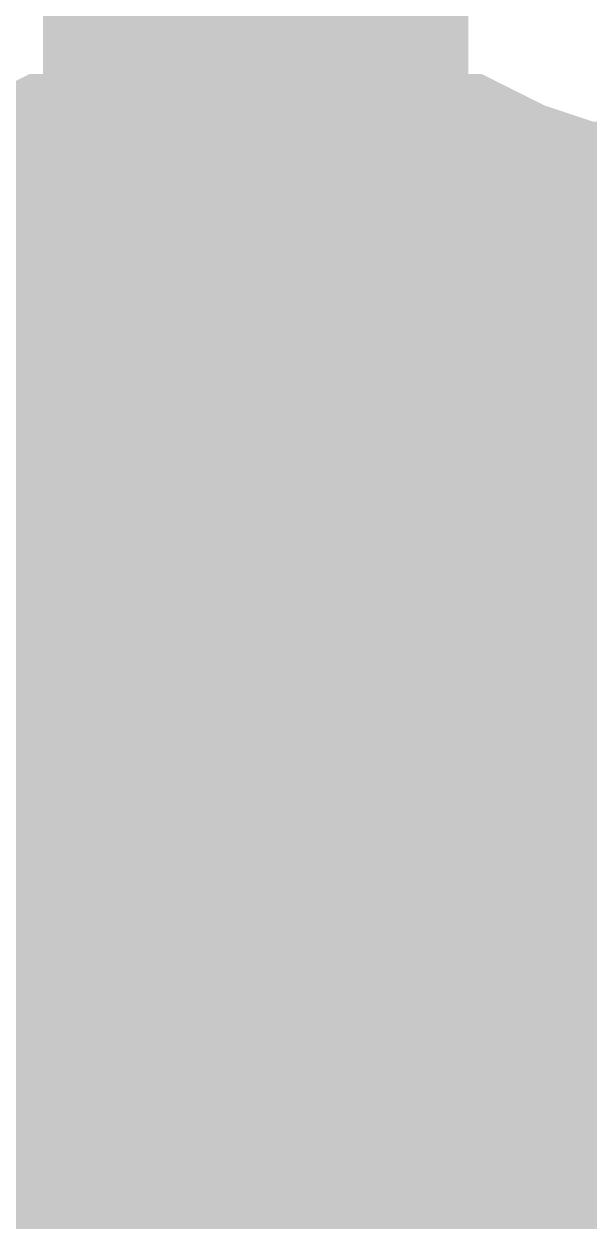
# Model space of a CAD drawing. Header units: inches. Extents: x 0 to 432, y 0 to 280.
# Drawn here: x 274.159 to 274.557, y 149.688 to 150.531 of the extents above; entities that cross this region are included whole.
import ezdxf

# ---------------------------------------------------------------- set-up
doc = ezdxf.new("R2010")
doc.units = ezdxf.units.IN
doc.layers.add('Sheet', color=255, linetype='Continuous')

msp = doc.modelspace()

# ---------------------------------------------------------------- linework, layer by layer
at = {"layer": 'Sheet'}
for points in [[(274.32238, 182.86775, 0.29972, 0.29972, 0), (274.32238, 185.40571, 0.29972, 0.29972, 0), (279.40991, 185.40571, 0.29972, 0.29972, 0), (279.40991, 149.85183, 0.29972, 0.29972, 0), (274.32238, 149.85183, 0.29972, 0.29972, 0)], [(274.32238, 154.93898, 0.29972, 0.29972, 0), (274.32238, 149.85183, 0.29972, 0.29972, 0)], [(273.99669, 150.24488, 0.29972, 0.29972, 0), (274.01915, 150.25611, 0.29972, 0.29972, 0), (274.04161, 150.26734, 0.29972, 0.29972, 0), (274.06407, 150.2898, 0.29972, 0.29972, 0), (274.0753, 150.30103, 0.29972, 0.29972, 0), (274.09776, 150.31226, 0.29972, 0.29972, 0), (274.12022, 150.31226, 0.29972, 0.29972, 0), (274.14269, 150.32349, 0.29972, 0.29972, 0), (274.17638, 150.33472, 0.29972, 0.29972, 0), (274.19884, 150.34595, 0.29972, 0.29972, 0), (274.2213, 150.34595, 0.29972, 0.29972, 0), (274.24376, 150.34595, 0.29972, 0.29972, 0), (274.26622, 150.35718, 0.29972, 0.29972, 0), (274.29992, 150.35718, 0.29972, 0.29972, 0), (274.32238, 150.35718, 0.29972, 0.29972, 0)], [(273.99669, 150.24488, 0.29972, 0.29972, 0), (274.01915, 150.25611, 0.29972, 0.29972, 0), (274.04161, 150.26734, 0.29972, 0.29972, 0), (274.06407, 150.2898, 0.29972, 0.29972, 0), (274.0753, 150.30103, 0.29972, 0.29972, 0), (274.09776, 150.31226, 0.29972, 0.29972, 0), (274.12022, 150.31226, 0.29972, 0.29972, 0), (274.14269, 150.32349, 0.29972, 0.29972, 0), (274.17638, 150.33472, 0.29972, 0.29972, 0), (274.19884, 150.34595, 0.29972, 0.29972, 0), (274.2213, 150.34595, 0.29972, 0.29972, 0), (274.24376, 150.34595, 0.29972, 0.29972, 0), (274.26622, 150.35718, 0.29972, 0.29972, 0), (274.29992, 150.35718, 0.29972, 0.29972, 0), (274.32238, 150.35718, 0.29972, 0.29972, 0)], [(273.99669, 150.24488, 0.29972, 0.29972, 0), (274.01915, 150.25611, 0.29972, 0.29972, 0), (274.04161, 150.26734, 0.29972, 0.29972, 0), (274.06407, 150.2898, 0.29972, 0.29972, 0), (274.0753, 150.30103, 0.29972, 0.29972, 0), (274.09776, 150.31226, 0.29972, 0.29972, 0), (274.12022, 150.31226, 0.29972, 0.29972, 0), (274.14269, 150.32349, 0.29972, 0.29972, 0), (274.17638, 150.33472, 0.29972, 0.29972, 0), (274.19884, 150.34595, 0.29972, 0.29972, 0), (274.2213, 150.34595, 0.29972, 0.29972, 0), (274.24376, 150.34595, 0.29972, 0.29972, 0), (274.26622, 150.35718, 0.29972, 0.29972, 0), (274.29992, 150.35718, 0.29972, 0.29972, 0), (274.32238, 150.35718, 0.29972, 0.29972, 0)], [(273.99669, 150.24488, 0.29972, 0.29972, 0), (274.01915, 150.25611, 0.29972, 0.29972, 0), (274.04161, 150.26734, 0.29972, 0.29972, 0), (274.06407, 150.2898, 0.29972, 0.29972, 0), (274.0753, 150.30103, 0.29972, 0.29972, 0), (274.09776, 150.31226, 0.29972, 0.29972, 0), (274.12022, 150.31226, 0.29972, 0.29972, 0), (274.14269, 150.32349, 0.29972, 0.29972, 0), (274.17638, 150.33472, 0.29972, 0.29972, 0), (274.19884, 150.34595, 0.29972, 0.29972, 0), (274.2213, 150.34595, 0.29972, 0.29972, 0), (274.24376, 150.34595, 0.29972, 0.29972, 0), (274.26622, 150.35718, 0.29972, 0.29972, 0), (274.29992, 150.35718, 0.29972, 0.29972, 0), (274.32238, 150.35718, 0.29972, 0.29972, 0)], [(273.99669, 150.24488, 0.29972, 0.29972, 0), (274.01915, 150.25611, 0.29972, 0.29972, 0), (274.04161, 150.26734, 0.29972, 0.29972, 0), (274.06407, 150.2898, 0.29972, 0.29972, 0), (274.0753, 150.30103, 0.29972, 0.29972, 0), (274.09776, 150.31226, 0.29972, 0.29972, 0), (274.12022, 150.31226, 0.29972, 0.29972, 0), (274.14269, 150.32349, 0.29972, 0.29972, 0), (274.17638, 150.33472, 0.29972, 0.29972, 0), (274.19884, 150.34595, 0.29972, 0.29972, 0), (274.2213, 150.34595, 0.29972, 0.29972, 0), (274.24376, 150.34595, 0.29972, 0.29972, 0), (274.26622, 150.35718, 0.29972, 0.29972, 0), (274.29992, 150.35718, 0.29972, 0.29972, 0), (274.32238, 150.35718, 0.29972, 0.29972, 0)], [(273.99669, 150.24488, 0.29972, 0.29972, 0), (274.01915, 150.25611, 0.29972, 0.29972, 0), (274.04161, 150.26734, 0.29972, 0.29972, 0), (274.06407, 150.2898, 0.29972, 0.29972, 0), (274.0753, 150.30103, 0.29972, 0.29972, 0), (274.09776, 150.31226, 0.29972, 0.29972, 0), (274.12022, 150.31226, 0.29972, 0.29972, 0), (274.14269, 150.32349, 0.29972, 0.29972, 0), (274.17638, 150.33472, 0.29972, 0.29972, 0), (274.19884, 150.34595, 0.29972, 0.29972, 0), (274.2213, 150.34595, 0.29972, 0.29972, 0), (274.24376, 150.34595, 0.29972, 0.29972, 0), (274.26622, 150.35718, 0.29972, 0.29972, 0), (274.29992, 150.35718, 0.29972, 0.29972, 0), (274.32238, 150.35718, 0.29972, 0.29972, 0)], [(273.99669, 150.24488, 0.29972, 0.29972, 0), (274.01915, 150.25611, 0.29972, 0.29972, 0), (274.04161, 150.26734, 0.29972, 0.29972, 0), (274.06407, 150.2898, 0.29972, 0.29972, 0), (274.0753, 150.30103, 0.29972, 0.29972, 0), (274.09776, 150.31226, 0.29972, 0.29972, 0), (274.12022, 150.31226, 0.29972, 0.29972, 0), (274.14269, 150.32349, 0.29972, 0.29972, 0), (274.17638, 150.33472, 0.29972, 0.29972, 0), (274.19884, 150.34595, 0.29972, 0.29972, 0), (274.2213, 150.34595, 0.29972, 0.29972, 0), (274.24376, 150.34595, 0.29972, 0.29972, 0), (274.26622, 150.35718, 0.29972, 0.29972, 0), (274.29992, 150.35718, 0.29972, 0.29972, 0), (274.32238, 150.35718, 0.29972, 0.29972, 0)], [(274.32238, 150.35718, 0.29972, 0.29972, 0), (274.32238, 150.35718, 0.29972, 0.29972, 0)], [(274.32238, 150.35718, 0.29972, 0.29972, 0), (274.34484, 150.35718, 0.29972, 0.29972, 0), (274.37853, 150.35718, 0.29972, 0.29972, 0), (274.40099, 150.34595, 0.29972, 0.29972, 0), (274.42346, 150.34595, 0.29972, 0.29972, 0), (274.44592, 150.34595, 0.29972, 0.29972, 0), (274.46838, 150.33472, 0.29972, 0.29972, 0), (274.50207, 150.32349, 0.29972, 0.29972, 0), (274.52453, 150.31226, 0.29972, 0.29972, 0), (274.54699, 150.31226, 0.29972, 0.29972, 0), (274.56945, 150.30103, 0.29972, 0.29972, 0), (274.58069, 150.2898, 0.29972, 0.29972, 0), (274.60315, 150.26734, 0.29972, 0.29972, 0), (274.62561, 150.25611, 0.29972, 0.29972, 0), (274.64807, 150.24488, 0.29972, 0.29972, 0), (274.6593, 150.22242, 0.29972, 0.29972, 0), (274.68176, 150.21119, 0.29972, 0.29972, 0), (274.69299, 150.18873, 0.29972, 0.29972, 0), (274.71545, 150.1775, 0.29972, 0.29972, 0)], [(274.32238, 150.35718, 0.29972, 0.29972, 0), (274.32238, 150.35718, 0.29972, 0.29972, 0)], [(274.32238, 150.35718, 0.29972, 0.29972, 0), (274.34484, 150.35718, 0.29972, 0.29972, 0), (274.37853, 150.35718, 0.29972, 0.29972, 0), (274.40099, 150.34595, 0.29972, 0.29972, 0), (274.42346, 150.34595, 0.29972, 0.29972, 0), (274.44592, 150.34595, 0.29972, 0.29972, 0), (274.46838, 150.33472, 0.29972, 0.29972, 0), (274.50207, 150.32349, 0.29972, 0.29972, 0), (274.52453, 150.31226, 0.29972, 0.29972, 0), (274.54699, 150.31226, 0.29972, 0.29972, 0), (274.56945, 150.30103, 0.29972, 0.29972, 0), (274.58069, 150.2898, 0.29972, 0.29972, 0), (274.60315, 150.26734, 0.29972, 0.29972, 0), (274.62561, 150.25611, 0.29972, 0.29972, 0), (274.64807, 150.24488, 0.29972, 0.29972, 0), (274.6593, 150.22242, 0.29972, 0.29972, 0), (274.68176, 150.21119, 0.29972, 0.29972, 0), (274.69299, 150.18873, 0.29972, 0.29972, 0), (274.71545, 150.1775, 0.29972, 0.29972, 0)], [(274.32238, 150.35718, 0.29972, 0.29972, 0), (274.32238, 150.35718, 0.29972, 0.29972, 0)], [(274.32238, 150.35718, 0.29972, 0.29972, 0), (274.34484, 150.35718, 0.29972, 0.29972, 0), (274.37853, 150.35718, 0.29972, 0.29972, 0), (274.40099, 150.34595, 0.29972, 0.29972, 0), (274.42346, 150.34595, 0.29972, 0.29972, 0), (274.44592, 150.34595, 0.29972, 0.29972, 0), (274.46838, 150.33472, 0.29972, 0.29972, 0), (274.50207, 150.32349, 0.29972, 0.29972, 0), (274.52453, 150.31226, 0.29972, 0.29972, 0), (274.54699, 150.31226, 0.29972, 0.29972, 0), (274.56945, 150.30103, 0.29972, 0.29972, 0), (274.58069, 150.2898, 0.29972, 0.29972, 0), (274.60315, 150.26734, 0.29972, 0.29972, 0), (274.62561, 150.25611, 0.29972, 0.29972, 0), (274.64807, 150.24488, 0.29972, 0.29972, 0), (274.6593, 150.22242, 0.29972, 0.29972, 0), (274.68176, 150.21119, 0.29972, 0.29972, 0), (274.69299, 150.18873, 0.29972, 0.29972, 0), (274.71545, 150.1775, 0.29972, 0.29972, 0)], [(274.32238, 150.35718, 0.29972, 0.29972, 0), (274.32238, 150.35718, 0.29972, 0.29972, 0)], [(274.32238, 150.35718, 0.29972, 0.29972, 0), (274.34484, 150.35718, 0.29972, 0.29972, 0), (274.37853, 150.35718, 0.29972, 0.29972, 0), (274.40099, 150.34595, 0.29972, 0.29972, 0), (274.42346, 150.34595, 0.29972, 0.29972, 0), (274.44592, 150.34595, 0.29972, 0.29972, 0), (274.46838, 150.33472, 0.29972, 0.29972, 0), (274.50207, 150.32349, 0.29972, 0.29972, 0), (274.52453, 150.31226, 0.29972, 0.29972, 0), (274.54699, 150.31226, 0.29972, 0.29972, 0), (274.56945, 150.30103, 0.29972, 0.29972, 0), (274.58069, 150.2898, 0.29972, 0.29972, 0), (274.60315, 150.26734, 0.29972, 0.29972, 0), (274.62561, 150.25611, 0.29972, 0.29972, 0), (274.64807, 150.24488, 0.29972, 0.29972, 0), (274.6593, 150.22242, 0.29972, 0.29972, 0), (274.68176, 150.21119, 0.29972, 0.29972, 0), (274.69299, 150.18873, 0.29972, 0.29972, 0), (274.71545, 150.1775, 0.29972, 0.29972, 0)], [(274.32238, 150.35718, 0.29972, 0.29972, 0), (274.32238, 150.35718, 0.29972, 0.29972, 0)], [(274.32238, 150.35718, 0.29972, 0.29972, 0), (274.34484, 150.35718, 0.29972, 0.29972, 0), (274.37853, 150.35718, 0.29972, 0.29972, 0), (274.40099, 150.34595, 0.29972, 0.29972, 0), (274.42346, 150.34595, 0.29972, 0.29972, 0), (274.44592, 150.34595, 0.29972, 0.29972, 0), (274.46838, 150.33472, 0.29972, 0.29972, 0), (274.50207, 150.32349, 0.29972, 0.29972, 0), (274.52453, 150.31226, 0.29972, 0.29972, 0), (274.54699, 150.31226, 0.29972, 0.29972, 0), (274.56945, 150.30103, 0.29972, 0.29972, 0), (274.58069, 150.2898, 0.29972, 0.29972, 0), (274.60315, 150.26734, 0.29972, 0.29972, 0), (274.62561, 150.25611, 0.29972, 0.29972, 0), (274.64807, 150.24488, 0.29972, 0.29972, 0), (274.6593, 150.22242, 0.29972, 0.29972, 0), (274.68176, 150.21119, 0.29972, 0.29972, 0), (274.69299, 150.18873, 0.29972, 0.29972, 0), (274.71545, 150.1775, 0.29972, 0.29972, 0)], [(274.32238, 150.35718, 0.29972, 0.29972, 0), (274.32238, 150.35718, 0.29972, 0.29972, 0)], [(274.32238, 150.35718, 0.29972, 0.29972, 0), (274.34484, 150.35718, 0.29972, 0.29972, 0), (274.37853, 150.35718, 0.29972, 0.29972, 0), (274.40099, 150.34595, 0.29972, 0.29972, 0), (274.42346, 150.34595, 0.29972, 0.29972, 0), (274.44592, 150.34595, 0.29972, 0.29972, 0), (274.46838, 150.33472, 0.29972, 0.29972, 0), (274.50207, 150.32349, 0.29972, 0.29972, 0), (274.52453, 150.31226, 0.29972, 0.29972, 0), (274.54699, 150.31226, 0.29972, 0.29972, 0), (274.56945, 150.30103, 0.29972, 0.29972, 0), (274.58069, 150.2898, 0.29972, 0.29972, 0), (274.60315, 150.26734, 0.29972, 0.29972, 0), (274.62561, 150.25611, 0.29972, 0.29972, 0), (274.64807, 150.24488, 0.29972, 0.29972, 0), (274.6593, 150.22242, 0.29972, 0.29972, 0), (274.68176, 150.21119, 0.29972, 0.29972, 0), (274.69299, 150.18873, 0.29972, 0.29972, 0), (274.71545, 150.1775, 0.29972, 0.29972, 0)], [(274.32238, 150.35718, 0.29972, 0.29972, 0), (274.32238, 150.35718, 0.29972, 0.29972, 0)], [(274.32238, 150.35718, 0.29972, 0.29972, 0), (274.34484, 150.35718, 0.29972, 0.29972, 0), (274.37853, 150.35718, 0.29972, 0.29972, 0), (274.40099, 150.34595, 0.29972, 0.29972, 0), (274.42346, 150.34595, 0.29972, 0.29972, 0), (274.44592, 150.34595, 0.29972, 0.29972, 0), (274.46838, 150.33472, 0.29972, 0.29972, 0), (274.50207, 150.32349, 0.29972, 0.29972, 0), (274.52453, 150.31226, 0.29972, 0.29972, 0), (274.54699, 150.31226, 0.29972, 0.29972, 0), (274.56945, 150.30103, 0.29972, 0.29972, 0), (274.58069, 150.2898, 0.29972, 0.29972, 0), (274.60315, 150.26734, 0.29972, 0.29972, 0), (274.62561, 150.25611, 0.29972, 0.29972, 0), (274.64807, 150.24488, 0.29972, 0.29972, 0), (274.6593, 150.22242, 0.29972, 0.29972, 0), (274.68176, 150.21119, 0.29972, 0.29972, 0), (274.69299, 150.18873, 0.29972, 0.29972, 0), (274.71545, 150.1775, 0.29972, 0.29972, 0)], [(274.09776, 150.31226, 0.09906, 0.09906, 0), (274.12022, 150.31226, 0.09906, 0.09906, 0), (274.14269, 150.32349, 0.09906, 0.09906, 0), (274.17638, 150.33472, 0.09906, 0.09906, 0), (274.19884, 150.34595, 0.09906, 0.09906, 0), (274.2213, 150.34595, 0.09906, 0.09906, 0), (274.24376, 150.34595, 0.09906, 0.09906, 0), (274.26622, 150.35718, 0.09906, 0.09906, 0), (274.29992, 150.35718, 0.09906, 0.09906, 0), (274.32238, 150.35718, 0.09906, 0.09906, 0)], [(274.09776, 150.31226, 0.09906, 0.09906, 0), (274.12022, 150.31226, 0.09906, 0.09906, 0), (274.14269, 150.32349, 0.09906, 0.09906, 0), (274.17638, 150.33472, 0.09906, 0.09906, 0), (274.19884, 150.34595, 0.09906, 0.09906, 0), (274.2213, 150.34595, 0.09906, 0.09906, 0), (274.24376, 150.34595, 0.09906, 0.09906, 0), (274.26622, 150.35718, 0.09906, 0.09906, 0), (274.29992, 150.35718, 0.09906, 0.09906, 0), (274.32238, 150.35718, 0.09906, 0.09906, 0)], [(274.09776, 150.31226, 0.09906, 0.09906, 0), (274.12022, 150.31226, 0.09906, 0.09906, 0), (274.14269, 150.32349, 0.09906, 0.09906, 0), (274.17638, 150.33472, 0.09906, 0.09906, 0), (274.19884, 150.34595, 0.09906, 0.09906, 0), (274.2213, 150.34595, 0.09906, 0.09906, 0), (274.24376, 150.34595, 0.09906, 0.09906, 0), (274.26622, 150.35718, 0.09906, 0.09906, 0), (274.29992, 150.35718, 0.09906, 0.09906, 0), (274.32238, 150.35718, 0.09906, 0.09906, 0)], [(274.09776, 150.31226, 0.09906, 0.09906, 0), (274.12022, 150.31226, 0.09906, 0.09906, 0), (274.14269, 150.32349, 0.09906, 0.09906, 0), (274.17638, 150.33472, 0.09906, 0.09906, 0), (274.19884, 150.34595, 0.09906, 0.09906, 0), (274.2213, 150.34595, 0.09906, 0.09906, 0), (274.24376, 150.34595, 0.09906, 0.09906, 0), (274.26622, 150.35718, 0.09906, 0.09906, 0), (274.29992, 150.35718, 0.09906, 0.09906, 0), (274.32238, 150.35718, 0.09906, 0.09906, 0)], [(274.09776, 150.31226, 0.09906, 0.09906, 0), (274.12022, 150.31226, 0.09906, 0.09906, 0), (274.14269, 150.32349, 0.09906, 0.09906, 0), (274.17638, 150.33472, 0.09906, 0.09906, 0), (274.19884, 150.34595, 0.09906, 0.09906, 0), (274.2213, 150.34595, 0.09906, 0.09906, 0), (274.24376, 150.34595, 0.09906, 0.09906, 0), (274.26622, 150.35718, 0.09906, 0.09906, 0), (274.29992, 150.35718, 0.09906, 0.09906, 0), (274.32238, 150.35718, 0.09906, 0.09906, 0)], [(274.09776, 150.31226, 0.09906, 0.09906, 0), (274.12022, 150.31226, 0.09906, 0.09906, 0), (274.14269, 150.32349, 0.09906, 0.09906, 0), (274.17638, 150.33472, 0.09906, 0.09906, 0), (274.19884, 150.34595, 0.09906, 0.09906, 0), (274.2213, 150.34595, 0.09906, 0.09906, 0), (274.24376, 150.34595, 0.09906, 0.09906, 0), (274.26622, 150.35718, 0.09906, 0.09906, 0), (274.29992, 150.35718, 0.09906, 0.09906, 0), (274.32238, 150.35718, 0.09906, 0.09906, 0)], [(274.09776, 150.31226, 0.09906, 0.09906, 0), (274.12022, 150.31226, 0.09906, 0.09906, 0), (274.14269, 150.32349, 0.09906, 0.09906, 0), (274.17638, 150.33472, 0.09906, 0.09906, 0), (274.19884, 150.34595, 0.09906, 0.09906, 0), (274.2213, 150.34595, 0.09906, 0.09906, 0), (274.24376, 150.34595, 0.09906, 0.09906, 0), (274.26622, 150.35718, 0.09906, 0.09906, 0), (274.29992, 150.35718, 0.09906, 0.09906, 0), (274.32238, 150.35718, 0.09906, 0.09906, 0)], [(274.32238, 150.35718, 0.09906, 0.09906, 0), (274.32238, 150.35718, 0.09906, 0.09906, 0)], [(274.32238, 150.35718, 0.09906, 0.09906, 0), (274.34484, 150.35718, 0.09906, 0.09906, 0), (274.37853, 150.35718, 0.09906, 0.09906, 0), (274.40099, 150.34595, 0.09906, 0.09906, 0), (274.42346, 150.34595, 0.09906, 0.09906, 0), (274.44592, 150.34595, 0.09906, 0.09906, 0), (274.46838, 150.33472, 0.09906, 0.09906, 0), (274.50207, 150.32349, 0.09906, 0.09906, 0), (274.52453, 150.31226, 0.09906, 0.09906, 0), (274.54699, 150.31226, 0.09906, 0.09906, 0), (274.56945, 150.30103, 0.09906, 0.09906, 0), (274.58069, 150.2898, 0.09906, 0.09906, 0), (274.60315, 150.26734, 0.09906, 0.09906, 0), (274.62561, 150.25611, 0.09906, 0.09906, 0)], [(274.32238, 150.35718, 0.09906, 0.09906, 0), (274.32238, 150.35718, 0.09906, 0.09906, 0)], [(274.32238, 150.35718, 0.09906, 0.09906, 0), (274.34484, 150.35718, 0.09906, 0.09906, 0), (274.37853, 150.35718, 0.09906, 0.09906, 0), (274.40099, 150.34595, 0.09906, 0.09906, 0), (274.42346, 150.34595, 0.09906, 0.09906, 0), (274.44592, 150.34595, 0.09906, 0.09906, 0), (274.46838, 150.33472, 0.09906, 0.09906, 0), (274.50207, 150.32349, 0.09906, 0.09906, 0), (274.52453, 150.31226, 0.09906, 0.09906, 0), (274.54699, 150.31226, 0.09906, 0.09906, 0), (274.56945, 150.30103, 0.09906, 0.09906, 0), (274.58069, 150.2898, 0.09906, 0.09906, 0), (274.60315, 150.26734, 0.09906, 0.09906, 0), (274.62561, 150.25611, 0.09906, 0.09906, 0)], [(274.32238, 150.35718, 0.09906, 0.09906, 0), (274.32238, 150.35718, 0.09906, 0.09906, 0)], [(274.32238, 150.35718, 0.09906, 0.09906, 0), (274.34484, 150.35718, 0.09906, 0.09906, 0), (274.37853, 150.35718, 0.09906, 0.09906, 0), (274.40099, 150.34595, 0.09906, 0.09906, 0), (274.42346, 150.34595, 0.09906, 0.09906, 0), (274.44592, 150.34595, 0.09906, 0.09906, 0), (274.46838, 150.33472, 0.09906, 0.09906, 0), (274.50207, 150.32349, 0.09906, 0.09906, 0), (274.52453, 150.31226, 0.09906, 0.09906, 0), (274.54699, 150.31226, 0.09906, 0.09906, 0), (274.56945, 150.30103, 0.09906, 0.09906, 0), (274.58069, 150.2898, 0.09906, 0.09906, 0), (274.60315, 150.26734, 0.09906, 0.09906, 0), (274.62561, 150.25611, 0.09906, 0.09906, 0)], [(274.32238, 150.35718, 0.09906, 0.09906, 0), (274.32238, 150.35718, 0.09906, 0.09906, 0)], [(274.32238, 150.35718, 0.09906, 0.09906, 0), (274.34484, 150.35718, 0.09906, 0.09906, 0), (274.37853, 150.35718, 0.09906, 0.09906, 0), (274.40099, 150.34595, 0.09906, 0.09906, 0), (274.42346, 150.34595, 0.09906, 0.09906, 0), (274.44592, 150.34595, 0.09906, 0.09906, 0), (274.46838, 150.33472, 0.09906, 0.09906, 0), (274.50207, 150.32349, 0.09906, 0.09906, 0), (274.52453, 150.31226, 0.09906, 0.09906, 0), (274.54699, 150.31226, 0.09906, 0.09906, 0), (274.56945, 150.30103, 0.09906, 0.09906, 0), (274.58069, 150.2898, 0.09906, 0.09906, 0), (274.60315, 150.26734, 0.09906, 0.09906, 0), (274.62561, 150.25611, 0.09906, 0.09906, 0)], [(274.32238, 150.35718, 0.09906, 0.09906, 0), (274.32238, 150.35718, 0.09906, 0.09906, 0)], [(274.32238, 150.35718, 0.09906, 0.09906, 0), (274.34484, 150.35718, 0.09906, 0.09906, 0), (274.37853, 150.35718, 0.09906, 0.09906, 0), (274.40099, 150.34595, 0.09906, 0.09906, 0), (274.42346, 150.34595, 0.09906, 0.09906, 0), (274.44592, 150.34595, 0.09906, 0.09906, 0), (274.46838, 150.33472, 0.09906, 0.09906, 0), (274.50207, 150.32349, 0.09906, 0.09906, 0), (274.52453, 150.31226, 0.09906, 0.09906, 0), (274.54699, 150.31226, 0.09906, 0.09906, 0), (274.56945, 150.30103, 0.09906, 0.09906, 0), (274.58069, 150.2898, 0.09906, 0.09906, 0), (274.60315, 150.26734, 0.09906, 0.09906, 0), (274.62561, 150.25611, 0.09906, 0.09906, 0)], [(274.32238, 150.35718, 0.09906, 0.09906, 0), (274.32238, 150.35718, 0.09906, 0.09906, 0)], [(274.32238, 150.35718, 0.09906, 0.09906, 0), (274.34484, 150.35718, 0.09906, 0.09906, 0), (274.37853, 150.35718, 0.09906, 0.09906, 0), (274.40099, 150.34595, 0.09906, 0.09906, 0), (274.42346, 150.34595, 0.09906, 0.09906, 0), (274.44592, 150.34595, 0.09906, 0.09906, 0), (274.46838, 150.33472, 0.09906, 0.09906, 0), (274.50207, 150.32349, 0.09906, 0.09906, 0), (274.52453, 150.31226, 0.09906, 0.09906, 0), (274.54699, 150.31226, 0.09906, 0.09906, 0), (274.56945, 150.30103, 0.09906, 0.09906, 0), (274.58069, 150.2898, 0.09906, 0.09906, 0), (274.60315, 150.26734, 0.09906, 0.09906, 0), (274.62561, 150.25611, 0.09906, 0.09906, 0)], [(274.32238, 150.35718, 0.09906, 0.09906, 0), (274.32238, 150.35718, 0.09906, 0.09906, 0)], [(274.32238, 150.35718, 0.09906, 0.09906, 0), (274.34484, 150.35718, 0.09906, 0.09906, 0), (274.37853, 150.35718, 0.09906, 0.09906, 0), (274.40099, 150.34595, 0.09906, 0.09906, 0), (274.42346, 150.34595, 0.09906, 0.09906, 0), (274.44592, 150.34595, 0.09906, 0.09906, 0), (274.46838, 150.33472, 0.09906, 0.09906, 0), (274.50207, 150.32349, 0.09906, 0.09906, 0), (274.52453, 150.31226, 0.09906, 0.09906, 0), (274.54699, 150.31226, 0.09906, 0.09906, 0), (274.56945, 150.30103, 0.09906, 0.09906, 0), (274.58069, 150.2898, 0.09906, 0.09906, 0), (274.60315, 150.26734, 0.09906, 0.09906, 0), (274.62561, 150.25611, 0.09906, 0.09906, 0)], [(274.32238, 149.85183, 0.29972, 0.29972, 0), (274.32238, 132.0749, 0.29972, 0.29972, 0)]]:
    msp.add_lwpolyline(points, format="xyseb", dxfattribs=at)
msp.add_lwpolyline([(274.066, 149.86, 0.508, 0.508, 1), (274.574, 149.86, 0.508, 0.508, 1)], format="xyseb", close=True, dxfattribs=at)

doc.saveas('drawing.dxf')
